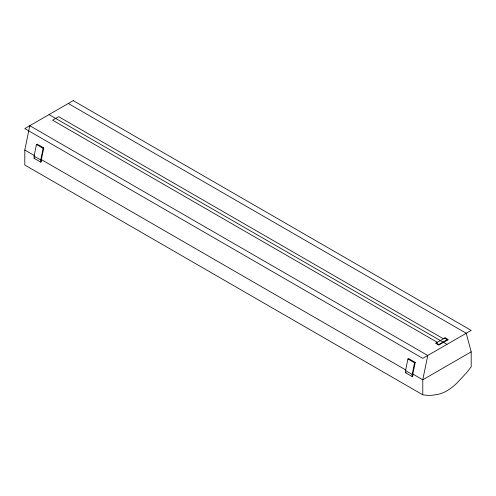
<?xml version="1.0" encoding="UTF-8"?>
<svg xmlns="http://www.w3.org/2000/svg" width="496" height="496" viewBox="0 0 496 496"><rect width="100%" height="100%" fill="white"/><g stroke="black" fill="none" stroke-linecap="round" stroke-linejoin="round"><path stroke-width="0.74" d="M422.778 394.804L24.8 165.032L24.8 150.028L29.772 125.711L427.757 355.483L422.778 379.793L422.778 394.804L427.372 395.374L432.171 395.275L437.137 394.506A41.639 24.037 -60 0 0 456.841 383.129L466.606 372.719L471.2 366.848L471.2 351.838L466.228 333.269L68.243 103.497M34.088 156.153L36.468 144.51L37.132 144.125L43.766 147.957L41.385 159.6L41.385 161.746L40.722 162.124L34.088 158.298L34.088 156.153L40.722 159.979L40.722 162.124M40.722 159.979L43.102 148.335L43.766 147.957M405.536 370.605L407.917 358.961L408.58 358.577L415.214 362.409L412.827 374.052L412.827 376.197L412.164 376.576L405.536 372.75L405.536 370.605L412.164 374.437L412.164 376.576M412.164 374.437L414.551 362.793L415.214 362.409M34.088 158.298L34.751 157.914M439.568 344.044L446.412 340.089M405.536 372.75L406.199 372.366M471.2 351.838L422.778 379.793L412.709 373.984M444.571 338.117L447.727 339.94M443.405 338.787L58.695 116.672L52.595 120.193L437.305 342.308M49.011 114.607L446.989 344.379M436.145 342.978L439.301 344.801M36.468 144.51L43.102 148.335M407.917 358.961L414.551 362.793M24.8 150.028L34.193 155.446M40.908 159.321L406.001 370.109M73.222 100.626L24.8 128.582L422.778 358.354L471.2 330.398L73.222 100.626M445.098 337.813L435.618 343.282L438.78 345.104L448.254 339.636L445.098 337.813"/></g></svg>
